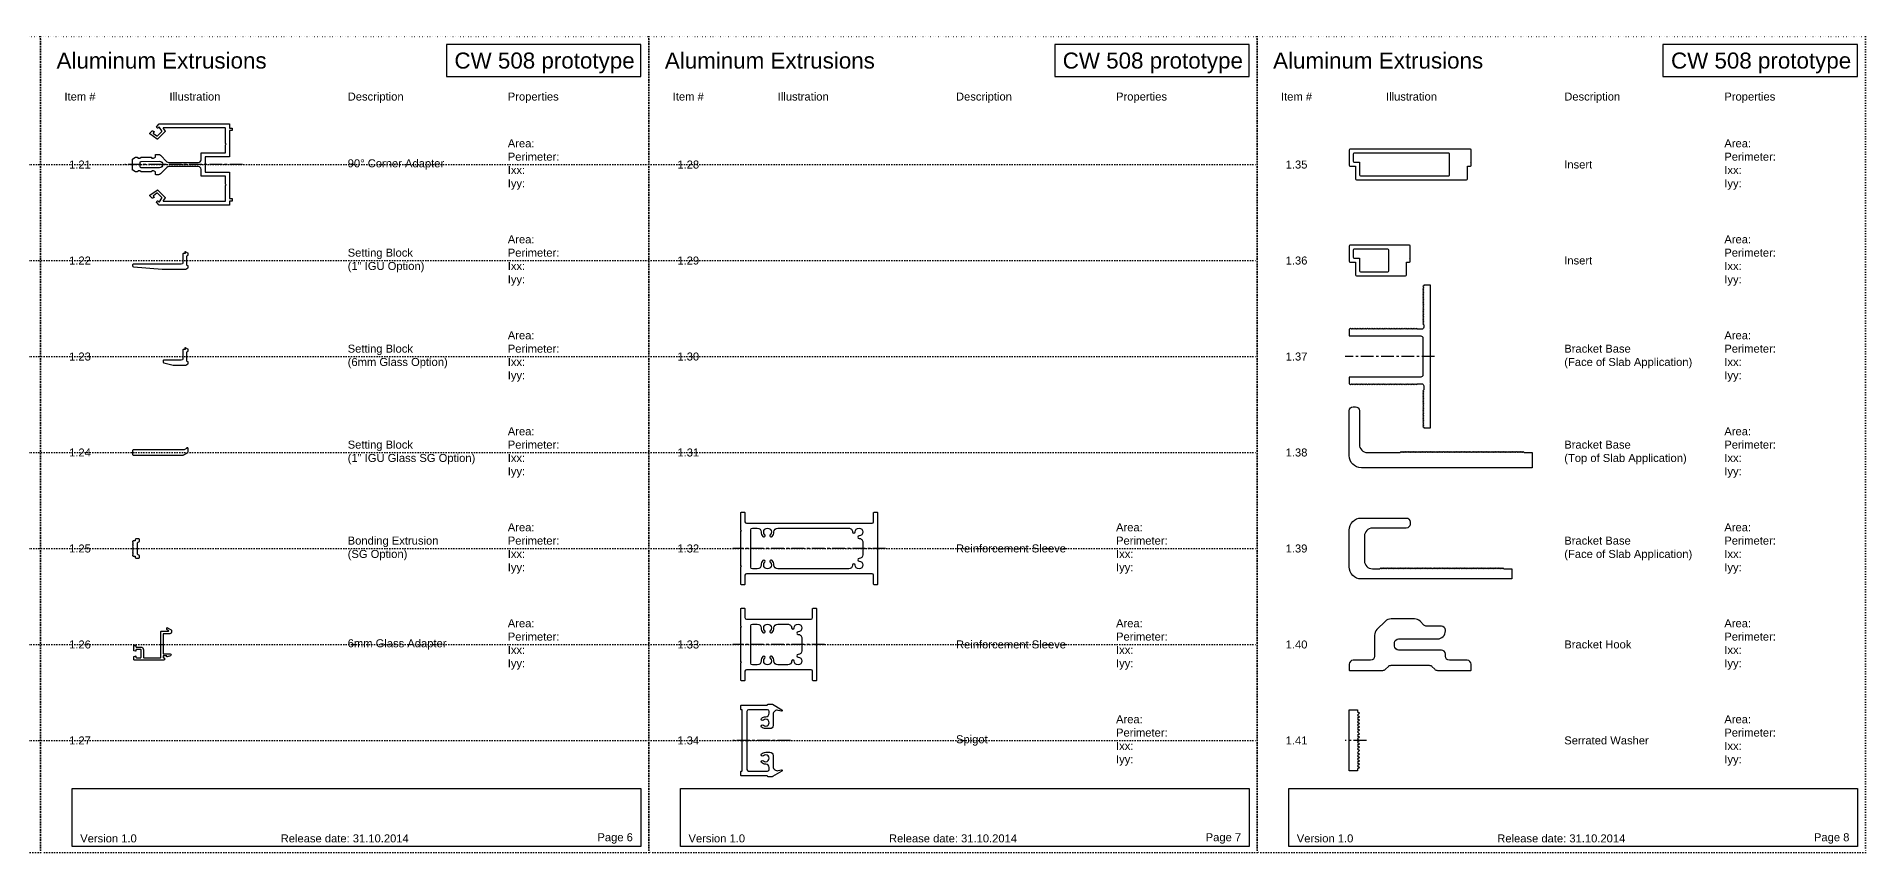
# Model space of a CAD drawing. Header units: millimetres. Extents: x -17234 to -8874, y -2869 to 1211.
# Drawn here: x -14197 to -13054, y 701 to 1211 of the extents above; entities that cross this region are included whole.
import ezdxf
from ezdxf.enums import TextEntityAlignment as Align

# ---------------------------------------------------------------- set-up
doc = ezdxf.new("R2010")
doc.units = ezdxf.units.MM
doc.linetypes.add('ACAD_ISO07W100', pattern=[3, 0, -3])
doc.linetypes.add('CENTER', pattern=[50.8, 31.75, -6.35, 6.35, -6.35])
doc.layers.get('Defpoints').update_dxf_attribs({"linetype": 'ACAD_ISO07W100', "true_color": 0x105689})
for name, color, linetype in [('Centerline', 6, 'CENTER'), ('Profile', 1, 'Continuous'), ('Text', 2, 'Continuous')]:
    doc.layers.add(name, color=color, linetype=linetype)
doc.styles.get("Standard").update_dxf_attribs({"font": 'arial.ttf'})

msp = doc.modelspace()

# ---------------------------------------------------------------- linework, layer by layer
at = {"layer": 'Centerline', "ltscale": 0.25}
for points in [[(-14068.232, 1130.761), (-14141.699, 1130.761)], [(-13323.537, 1010.761), (-13379.337, 1010.761)], [(-13666.412, 890.761), (-13761.837, 890.761)], [(-13704.512, 830.761), (-13761.837, 830.761)], [(-13725.936, 770.761), (-13761.837, 770.761)], [(-13366.117, 770.761), (-13379.337, 770.761)]]:
    msp.add_lwpolyline(points, dxfattribs=at)
at = {"layer": 'Defpoints', "color": 1, "ltscale": 0.5}
for points in [[(-14574.331, 1210.761), (-14194.331, 1210.761), (-14194.331, 700.761), (-14574.331, 700.761), (-14574.331, 1210.761)], [(-14194.331, 1210.761), (-13814.331, 1210.761), (-13814.331, 700.761), (-14194.331, 700.761), (-14194.331, 1210.761)], [(-13814.331, 1210.761), (-13434.331, 1210.761), (-13434.331, 700.761), (-13814.331, 700.761), (-13814.331, 1210.761)], [(-13434.331, 1210.761), (-13054.331, 1210.761), (-13054.331, 700.761), (-13434.331, 700.761), (-13434.331, 1210.761)], [(-14929.723, 1130.761), (-13434.331, 1130.761)], [(-14929.723, 1070.761), (-13434.331, 1070.761)], [(-14929.723, 1010.761), (-13434.331, 1010.761)], [(-14929.723, 950.761), (-13434.331, 950.761)], [(-14929.723, 890.761), (-13434.331, 890.761)], [(-14929.723, 830.761), (-13434.331, 830.761)], [(-14929.723, 770.761), (-13434.331, 770.761)]]:
    msp.add_lwpolyline(points, dxfattribs=at)
at = {"layer": 'Profile', "ltscale": 0.5}
for points in [[(-14136.483, 1130.76), (-14136.837, 1131.114), (-14136.837, 1134.093, -0.26794907), (-14136.712, 1134.309), (-14134.98, 1135.309, -0.13165256), (-14134.855, 1135.343), (-14133.925, 1135.343, -0.41421358), (-14133.675, 1135.093), (-14133.675, 1134.993, 0.41421354), (-14133.425, 1134.743), (-14132.54, 1134.743, 0.1316525), (-14132.415, 1134.776), (-14131.462, 1135.327, -0.1316525), (-14131.337, 1135.36), (-14125.214, 1135.36, -0.41421356), (-14124.964, 1135.11), (-14124.964, 1134.993, 0.41421354), (-14124.714, 1134.743), (-14123.826, 1134.743, 0.1316525), (-14123.701, 1134.776), (-14122.612, 1135.405, 0.26794919), (-14122.487, 1135.622), (-14122.487, 1136.86, -0.41421358), (-14122.237, 1137.11), (-14120.696, 1137.11, -0.19891238), (-14119.459, 1136.598), (-14115.384, 1132.523, 0.19891236), (-14114.147, 1132.011), (-14095.832, 1132.011, 0.41421356), (-14094.082, 1133.761), (-14094.082, 1137.761, -0.41421358), (-14093.832, 1138.011), (-14078.982, 1138.011, 0.41421355), (-14078.732, 1138.261), (-14078.732, 1143.107), (-14078.378, 1143.461), (-14078.732, 1143.814), (-14078.732, 1153.41, 0.41421355), (-14078.982, 1153.66), (-14117.582, 1153.66, 0.60681493), (-14117.787, 1153.266), (-14116.589, 1151.555, -0.36397026), (-14116.617, 1151.235), (-14121.119, 1146.732, -0.36397023), (-14121.439, 1146.704), (-14126.014, 1149.908, -0.46630766), (-14126.047, 1150.289), (-14124.571, 1151.766, -0.33945426), (-14124.269, 1151.806), (-14123.552, 1151.391, -0.49314543), (-14123.5, 1150.998), (-14123.889, 1150.609, 0.46630766), (-14123.855, 1150.228), (-14121.61, 1148.655, 0.36397023), (-14121.289, 1148.683), (-14118.567, 1151.405, 0.36396735), (-14118.539, 1151.725), (-14120.112, 1153.971, 0.46630763), (-14120.493, 1154.005), (-14121.025, 1153.473, -0.49314543), (-14121.418, 1153.525), (-14121.832, 1154.242, -0.33945426), (-14121.793, 1154.544), (-14120.176, 1156.161), (-14076.232, 1156.161), (-14076.232, 1153.561), (-14074.732, 1153.561), (-14074.732, 1152.061), (-14076.232, 1152.061), (-14076.232, 1135.51), (-14091.332, 1135.51, 0.41421358), (-14091.582, 1135.26), (-14091.582, 1126.261, 0.41421358), (-14091.332, 1126.011), (-14076.232, 1126.011), (-14076.232, 1109.461), (-14074.732, 1109.461), (-14074.732, 1107.961), (-14076.232, 1107.961), (-14076.232, 1105.361), (-14120.176, 1105.361), (-14121.793, 1106.977, -0.33945426), (-14121.832, 1107.279), (-14121.418, 1107.996, -0.49314543), (-14121.025, 1108.048), (-14120.493, 1107.516, 0.46630763), (-14120.112, 1107.55), (-14118.539, 1109.796, 0.36396735), (-14118.567, 1110.116), (-14121.289, 1112.838, 0.36397023), (-14121.61, 1112.866), (-14123.855, 1111.293, 0.46630766), (-14123.889, 1110.912), (-14123.5, 1110.523, -0.49314543), (-14123.552, 1110.13), (-14124.269, 1109.716, -0.33945426), (-14124.571, 1109.755), (-14126.047, 1111.232, -0.46630766), (-14126.014, 1111.613), (-14121.439, 1114.817, -0.36397023), (-14121.119, 1114.789), (-14116.617, 1110.287, -0.36397026), (-14116.589, 1109.966), (-14117.787, 1108.255, 0.60681493), (-14117.582, 1107.861), (-14078.982, 1107.861, 0.41421355), (-14078.732, 1108.111), (-14078.732, 1117.707), (-14078.378, 1118.061), (-14078.732, 1118.414), (-14078.732, 1123.26, 0.41421355), (-14078.982, 1123.51), (-14093.832, 1123.51, -0.41421358), (-14094.082, 1123.76), (-14094.082, 1127.761, 0.41421356), (-14095.832, 1129.511), (-14114.147, 1129.511, 0.19891236), (-14115.384, 1128.998), (-14119.459, 1124.923, -0.19891238), (-14120.696, 1124.411), (-14122.237, 1124.411, -0.41421358), (-14122.487, 1124.661), (-14122.487, 1125.899, 0.26794919), (-14122.612, 1126.116), (-14123.701, 1126.745, 0.1316525), (-14123.826, 1126.778), (-14124.714, 1126.778, 0.41421354), (-14124.964, 1126.528), (-14124.964, 1126.411, -0.41421356), (-14125.214, 1126.161), (-14131.337, 1126.161, -0.1316525), (-14131.462, 1126.194), (-14132.415, 1126.745, 0.1316525), (-14132.54, 1126.778), (-14133.425, 1126.778, 0.41421354), (-14133.675, 1126.528), (-14133.675, 1126.428, -0.41421358), (-14133.925, 1126.178), (-14134.855, 1126.178, -0.13165256), (-14134.98, 1126.212), (-14136.712, 1127.212, -0.26794907), (-14136.837, 1127.428), (-14136.837, 1130.407), (-14136.483, 1130.761)], [(-13300.537, 1131.57), (-13300.89, 1131.923), (-13300.537, 1132.277), (-13300.537, 1139.786, 0.41421356), (-13301.037, 1140.286), (-13376.337, 1140.286, 0.41421356), (-13376.837, 1139.786), (-13376.837, 1130.313, 0.41421356), (-13376.337, 1129.813), (-13373.337, 1129.813, -0.41421356), (-13372.837, 1129.313), (-13372.837, 1121.736, 0.41421356), (-13372.337, 1121.236), (-13303.507, 1121.236, 0.41421356), (-13303.007, 1121.736), (-13303.007, 1129.313, -0.41421356), (-13302.507, 1129.813), (-13301.037, 1129.813, 0.41421356), (-13300.537, 1130.313), (-13300.537, 1131.57)], [(-14118.337, 1065.288, 0.02182008), (-14118.315, 1065.287), (-14103.795, 1065.287, 0.1316525), (-14103.67, 1065.321), (-14102.312, 1066.105, 0.26794919), (-14102.187, 1066.321), (-14102.187, 1067.239, 0.26794919), (-14102.312, 1067.455), (-14102.812, 1067.744, -0.26794919), (-14102.937, 1067.961), (-14102.937, 1073.56, -0.26794919), (-14102.812, 1073.777), (-14102.312, 1074.066, 0.26794919), (-14102.187, 1074.282), (-14102.187, 1075.2, 0.26794919), (-14102.312, 1075.416), (-14103.763, 1076.254, 0.6068149), (-14104.137, 1076.016), (-14104.076, 1075.322, -0.44001053), (-14104.325, 1075.05), (-14105.187, 1075.05, 0.41421356), (-14105.437, 1074.8), (-14105.437, 1069.401, -0.41421356), (-14106.437, 1068.401), (-14136.587, 1068.401, 0.41421356), (-14136.837, 1068.151), (-14136.837, 1067.365, 0.38887873), (-14136.38, 1066.867), (-14118.337, 1065.288)], [(-13338.637, 1071.57), (-13338.99, 1071.923), (-13338.637, 1072.277), (-13338.637, 1079.786, 0.41421356), (-13339.137, 1080.286), (-13376.337, 1080.286, 0.41421356), (-13376.837, 1079.786), (-13376.837, 1070.313, 0.41421356), (-13376.337, 1069.813), (-13373.337, 1069.813, -0.41421356), (-13372.837, 1069.313), (-13372.837, 1061.736, 0.41421356), (-13372.337, 1061.236), (-13341.607, 1061.236, 0.41421356), (-13341.107, 1061.736), (-13341.107, 1069.313, -0.41421356), (-13340.607, 1069.813), (-13339.137, 1069.813, 0.41421356), (-13338.637, 1070.313), (-13338.637, 1071.57)], [(-14136.037, 829.946, -0.41421356), (-14135.787, 830.196), (-14134.987, 830.196, -0.41421341), (-14134.737, 829.946), (-14134.737, 829.361, 0.19891223), (-14134.664, 829.184, 0.19891237), (-14134.487, 829.111), (-14131.787, 829.111, -0.41421356), (-14130.037, 827.361), (-14130.037, 822.761, 0.41421356), (-14129.787, 822.511), (-14119.487, 822.511, 0.41421356), (-14119.237, 822.761), (-14119.237, 838.761, -0.41421356), (-14118.987, 839.011), (-14114.519, 839.011, 0.76732699), (-14114.394, 839.477), (-14115.312, 840.007, -0.26794919), (-14115.437, 840.223), (-14115.437, 841.032), (-14115.437, 841.032, -0.57735027), (-14115.062, 841.248), (-14112.787, 839.935, -0.26794919), (-14112.537, 839.502), (-14112.537, 838.511, -0.41421356), (-14113.537, 837.511), (-14117.487, 837.511, 0.41421356), (-14117.737, 837.261), (-14117.737, 825.111, 0.41421356), (-14117.487, 824.861), (-14113.375, 824.861, -0.83909963), (-14113.17, 823.697), (-14115.151, 822.976, -0.52056705), (-14115.487, 823.211), (-14115.487, 823.411, 0.41421356), (-14115.737, 823.661), (-14117.487, 823.661, 0.41421356), (-14117.737, 823.411), (-14117.737, 822.761, 0.41421356), (-14117.487, 822.511), (-14117.237, 822.511, -0.41421356), (-14116.987, 822.261), (-14116.987, 821.261, -0.41421356), (-14117.237, 821.011), (-14135.787, 821.011, -0.41421356), (-14136.037, 821.261), (-14136.037, 823.096, -0.33945426), (-14135.852, 823.338), (-14135.052, 823.552, -0.49314543), (-14134.737, 823.311), (-14134.737, 822.761, 0.41421356), (-14134.487, 822.511), (-14131.787, 822.511, 0.41421356), (-14131.537, 822.761), (-14131.537, 827.361, 0.41421356), (-14131.787, 827.611), (-14134.487, 827.611, 0.41424008), (-14134.737, 827.361), (-14134.737, 826.811, -0.49314543), (-14135.052, 826.569), (-14135.852, 826.783, -0.33945426), (-14136.037, 827.025), (-14136.037, 829.946, -0.33945993), (-14135.852, 830.188)], [(-13718.729, 834.69), (-13718.731, 826.832, -0.41371673), (-13721.117, 824.442, 0.99783373), (-13721.123, 822.855, -2.39462088), (-13723.55, 820.428, 0.99854819), (-13725.137, 820.421, -0.41410908), (-13727.526, 818.031), (-13733.773, 818.029, -0.41421356), (-13736.186, 820.442, 0.197411), (-13737.342, 823.254, 1), (-13738.471, 822.138, -2.39462088), (-13741.903, 822.138, 1), (-13743.032, 823.254, 0.19741099), (-13744.187, 820.442, -0.41421356), (-13746.6, 818.029), (-13749.637, 818.029, -0.41421356), (-13750.637, 819.029), (-13750.637, 842.492, -0.41421356), (-13749.637, 843.492), (-13746.6, 843.492, -0.41421356), (-13744.187, 841.079, 0.19741099), (-13743.032, 838.267, 1), (-13741.903, 839.383, -2.39462088), (-13738.471, 839.383, 1), (-13737.342, 838.267, 0.197411), (-13736.186, 841.079, -0.41421356), (-13733.773, 843.492), (-13727.532, 843.486, -0.41441511), (-13725.137, 841.099, 0.99783281), (-13723.55, 841.093, -2.39462088), (-13721.123, 838.666, 0.99718232), (-13721.118, 837.079, -0.41445424), (-13718.729, 834.687)]]:
    msp.add_lwpolyline(points, format="xyb", dxfattribs=at)
for points in [[(-14119.967, 1132.764, -0.989783), (-14119.972, 1128.757), (-14131.574, 1128.761, -0.41421356), (-14132.074, 1129.261), (-14132.074, 1130.761), (-14132.074, 1132.261, -0.41421356), (-14131.574, 1132.761)], [(-13314.562, 1137.786), (-13373.837, 1137.786, 0.41421356), (-13374.337, 1137.286), (-13374.337, 1132.813, 0.41421356), (-13373.837, 1132.313), (-13370.837, 1132.313, -0.41421356), (-13370.337, 1131.813), (-13370.337, 1124.236, 0.41421356), (-13369.837, 1123.736), (-13314.562, 1123.736, 0.41421356), (-13314.062, 1124.236), (-13314.062, 1137.286, 0.41421356)], [(-13352.662, 1077.786), (-13373.837, 1077.786, 0.41421356), (-13374.337, 1077.286), (-13374.337, 1072.813, 0.41421356), (-13373.837, 1072.313), (-13370.837, 1072.313, -0.41421356), (-13370.337, 1071.813), (-13370.337, 1064.236, 0.41421356), (-13369.837, 1063.736), (-13352.662, 1063.736, 0.41421356), (-13352.162, 1064.236), (-13352.162, 1077.286, 0.41421356)], [(-13364.465, 997.936), (-13376.837, 997.936), (-13376.837, 993.703), (-13376.534, 993.703), (-13376.004, 993.173), (-13375.474, 993.703), (-13374.944, 993.173), (-13374.413, 993.703), (-13373.883, 993.173), (-13373.353, 993.703), (-13372.822, 993.173), (-13372.292, 993.703), (-13371.762, 993.173), (-13371.231, 993.703), (-13370.701, 993.173), (-13370.171, 993.703), (-13369.64, 993.173), (-13369.11, 993.703), (-13368.58, 993.173), (-13368.049, 993.703), (-13367.519, 993.173), (-13366.989, 993.703), (-13366.458, 993.173), (-13365.928, 993.703), (-13365.398, 993.173), (-13364.867, 993.703), (-13364.337, 993.173), (-13363.807, 993.703), (-13363.276, 993.173), (-13362.746, 993.703), (-13362.216, 993.173), (-13361.685, 993.703), (-13361.155, 993.173), (-13360.625, 993.703), (-13360.094, 993.173), (-13359.564, 993.703), (-13359.034, 993.173), (-13358.503, 993.703), (-13357.973, 993.173), (-13357.443, 993.703), (-13356.912, 993.173), (-13356.382, 993.703), (-13355.852, 993.173), (-13355.321, 993.703), (-13354.791, 993.173), (-13354.261, 993.703), (-13353.73, 993.173), (-13353.2, 993.703), (-13352.67, 993.173), (-13352.139, 993.703), (-13351.609, 993.173), (-13351.079, 993.703), (-13350.548, 993.173), (-13350.018, 993.703), (-13349.488, 993.173), (-13348.957, 993.703), (-13348.427, 993.173), (-13347.897, 993.703), (-13347.366, 993.173), (-13346.836, 993.703), (-13346.306, 993.173), (-13345.775, 993.703), (-13345.245, 993.173), (-13344.715, 993.703), (-13344.184, 993.173), (-13343.654, 993.703), (-13343.124, 993.173), (-13342.593, 993.703), (-13342.063, 993.173), (-13341.533, 993.703), (-13341.002, 993.173), (-13340.472, 993.703), (-13339.942, 993.173), (-13339.411, 993.703), (-13338.881, 993.173), (-13338.351, 993.703), (-13337.82, 993.173), (-13337.29, 993.703), (-13336.76, 993.173), (-13336.229, 993.703), (-13335.699, 993.173), (-13335.169, 993.703), (-13334.638, 993.173), (-13334.108, 993.703), (-13331.519, 993.703, -0.41421356), (-13330.269, 992.453), (-13330.269, 989.897), (-13330.799, 989.367), (-13330.269, 988.837), (-13330.799, 988.306), (-13330.269, 987.776), (-13330.799, 987.246), (-13330.269, 986.716), (-13330.799, 986.185), (-13330.269, 985.655), (-13330.799, 985.125), (-13330.269, 984.594), (-13330.799, 984.064), (-13330.269, 983.534), (-13330.799, 983.003), (-13330.269, 982.473), (-13330.799, 981.943), (-13330.269, 981.412), (-13330.799, 980.882), (-13330.269, 980.352), (-13330.799, 979.821), (-13330.269, 979.291), (-13330.799, 978.761), (-13330.269, 978.23), (-13330.799, 977.7), (-13330.269, 977.17), (-13330.799, 976.639), (-13330.269, 976.109), (-13330.799, 975.579), (-13330.269, 975.048), (-13330.799, 974.518), (-13330.269, 973.988), (-13330.799, 973.457), (-13330.269, 972.927), (-13330.799, 972.397), (-13330.269, 971.866), (-13330.799, 971.336), (-13330.269, 970.806), (-13330.799, 970.275), (-13330.269, 969.745), (-13330.799, 969.215), (-13330.269, 968.684), (-13330.799, 968.154), (-13330.269, 967.624), (-13330.799, 967.093), (-13330.269, 966.563), (-13330.269, 966.261), (-13326.037, 966.261), (-13326.037, 993.527), (-13326.214, 993.703), (-13326.037, 993.88), (-13326.037, 1027.641), (-13326.214, 1027.818), (-13326.037, 1027.995), (-13326.037, 1055.261), (-13330.269, 1055.261), (-13330.269, 1054.958), (-13330.799, 1054.428), (-13330.269, 1053.897), (-13330.799, 1053.367), (-13330.269, 1052.837), (-13330.799, 1052.306), (-13330.269, 1051.776), (-13330.799, 1051.246), (-13330.269, 1050.716), (-13330.799, 1050.185), (-13330.269, 1049.655), (-13330.799, 1049.125), (-13330.269, 1048.594), (-13330.799, 1048.064), (-13330.269, 1047.534), (-13330.799, 1047.003), (-13330.269, 1046.473), (-13330.799, 1045.943), (-13330.269, 1045.412), (-13330.799, 1044.882), (-13330.269, 1044.352), (-13330.799, 1043.821), (-13330.269, 1043.291), (-13330.799, 1042.761), (-13330.269, 1042.23), (-13330.799, 1041.7), (-13330.269, 1041.17), (-13330.799, 1040.639), (-13330.269, 1040.109), (-13330.799, 1039.579), (-13330.269, 1039.048), (-13330.799, 1038.518), (-13330.269, 1037.988), (-13330.799, 1037.457), (-13330.269, 1036.927), (-13330.799, 1036.397), (-13330.269, 1035.866), (-13330.799, 1035.336), (-13330.269, 1034.806), (-13330.799, 1034.275), (-13330.269, 1033.745), (-13330.799, 1033.215), (-13330.269, 1032.684), (-13330.799, 1032.154), (-13330.269, 1031.624), (-13330.799, 1031.093), (-13330.269, 1030.563), (-13330.269, 1029.068, -0.41421356), (-13331.519, 1027.818), (-13334.108, 1027.818), (-13334.638, 1028.348), (-13335.169, 1027.818), (-13335.699, 1028.348), (-13336.229, 1027.818), (-13336.76, 1028.348), (-13337.29, 1027.818), (-13337.82, 1028.348), (-13338.351, 1027.818), (-13338.881, 1028.348), (-13339.411, 1027.818), (-13339.942, 1028.348), (-13340.472, 1027.818), (-13341.002, 1028.348), (-13341.533, 1027.818), (-13342.063, 1028.348), (-13342.593, 1027.818), (-13343.124, 1028.348), (-13343.654, 1027.818), (-13344.184, 1028.348), (-13344.715, 1027.818), (-13345.245, 1028.348), (-13345.775, 1027.818), (-13346.306, 1028.348), (-13346.836, 1027.818), (-13347.366, 1028.348), (-13347.897, 1027.818), (-13348.427, 1028.348), (-13348.957, 1027.818), (-13349.488, 1028.348), (-13350.018, 1027.818), (-13350.548, 1028.348), (-13351.079, 1027.818), (-13351.609, 1028.348), (-13352.139, 1027.818), (-13352.67, 1028.348), (-13353.2, 1027.818), (-13353.73, 1028.348), (-13354.261, 1027.818), (-13354.791, 1028.348), (-13355.321, 1027.818), (-13355.852, 1028.348), (-13356.382, 1027.818), (-13356.912, 1028.348), (-13357.443, 1027.818), (-13357.973, 1028.348), (-13358.503, 1027.818), (-13359.034, 1028.348), (-13359.564, 1027.818), (-13360.094, 1028.348), (-13360.625, 1027.818), (-13361.155, 1028.348), (-13361.685, 1027.818), (-13362.216, 1028.348), (-13362.746, 1027.818), (-13363.276, 1028.348), (-13363.807, 1027.818), (-13364.337, 1028.348), (-13364.867, 1027.818), (-13365.398, 1028.348), (-13365.928, 1027.818), (-13366.458, 1028.348), (-13366.989, 1027.818), (-13367.519, 1028.348), (-13368.049, 1027.818), (-13368.58, 1028.348), (-13369.11, 1027.818), (-13369.64, 1028.348), (-13370.171, 1027.818), (-13370.701, 1028.348), (-13371.231, 1027.818), (-13371.762, 1028.348), (-13372.292, 1027.818), (-13372.822, 1028.348), (-13373.353, 1027.818), (-13373.883, 1028.348), (-13374.413, 1027.818), (-13374.944, 1028.348), (-13375.474, 1027.818), (-13376.004, 1028.348), (-13376.534, 1027.818), (-13376.837, 1027.818), (-13376.837, 1023.586), (-13364.465, 1023.586), (-13364.288, 1023.762), (-13364.111, 1023.586), (-13332.049, 1023.586, -0.41421356), (-13330.799, 1022.336), (-13330.799, 999.186, -0.41421356), (-13332.049, 997.936), (-13364.111, 997.936), (-13364.288, 997.759)], [(-14111.432, 1005.287), (-14103.795, 1005.287, 0.1316525), (-14103.67, 1005.321), (-14102.312, 1006.105, 0.26794919), (-14102.187, 1006.321), (-14102.187, 1007.239, 0.26794919), (-14102.312, 1007.455), (-14102.812, 1007.744, -0.26794919), (-14102.937, 1007.961), (-14102.937, 1013.56, -0.26794919), (-14102.812, 1013.777), (-14102.312, 1014.066, 0.26794919), (-14102.187, 1014.282), (-14102.187, 1015.2, 0.26794919), (-14102.312, 1015.416), (-14103.763, 1016.254, 0.6068149), (-14104.137, 1016.016), (-14104.076, 1015.322, -0.44001053), (-14104.325, 1015.05), (-14105.187, 1015.05, 0.41421356), (-14105.437, 1014.8), (-14105.437, 1009.401, -0.41421356), (-14106.437, 1008.401), (-14117.537, 1008.401, 0.41421356), (-14117.787, 1008.151), (-14117.787, 1007.365, 0.38887873), (-14117.33, 1006.867), (-14111.497, 1005.296, 0.06585742)], [(-13262.537, 941.236), (-13369.237, 941.236, -0.41421356), (-13376.837, 948.836), (-13376.837, 976.836, -0.41421356), (-13374.337, 979.336), (-13372.987, 979.336, -0.41421356), (-13370.487, 976.836), (-13370.487, 955.761, 0.41421356), (-13365.487, 950.761), (-13344.965, 950.761), (-13344.435, 951.291), (-13343.904, 950.761), (-13343.374, 951.291), (-13342.844, 950.761), (-13342.313, 951.291), (-13341.783, 950.761), (-13341.253, 951.291), (-13340.722, 950.761), (-13340.192, 951.291), (-13339.662, 950.761), (-13339.131, 951.291), (-13338.601, 950.761), (-13338.071, 951.291), (-13337.54, 950.761), (-13337.01, 951.291), (-13336.48, 950.761), (-13335.949, 951.291), (-13335.419, 950.761), (-13334.889, 951.291), (-13334.358, 950.761), (-13333.828, 951.291), (-13333.298, 950.761), (-13332.767, 951.291), (-13332.237, 950.761), (-13331.707, 951.291), (-13331.177, 950.761), (-13330.646, 951.291), (-13330.116, 950.761), (-13329.586, 951.291), (-13329.055, 950.761), (-13328.525, 951.291), (-13327.995, 950.761), (-13327.464, 951.291), (-13326.934, 950.761), (-13326.404, 951.291), (-13325.873, 950.761), (-13325.343, 951.291), (-13324.813, 950.761), (-13324.282, 951.291), (-13323.752, 950.761), (-13323.222, 951.291), (-13322.691, 950.761), (-13322.161, 951.291), (-13321.631, 950.761), (-13321.1, 951.291), (-13320.57, 950.761), (-13320.04, 951.291), (-13319.509, 950.761), (-13318.979, 951.291), (-13318.449, 950.761), (-13317.918, 951.291), (-13317.388, 950.761), (-13316.858, 951.291), (-13316.327, 950.761), (-13315.797, 951.291), (-13315.267, 950.761), (-13314.736, 951.291), (-13314.206, 950.761), (-13313.676, 951.291), (-13313.145, 950.761), (-13312.615, 951.291), (-13312.085, 950.761), (-13311.554, 951.291), (-13311.024, 950.761), (-13310.494, 951.291), (-13309.963, 950.761), (-13309.433, 951.291), (-13308.903, 950.761), (-13308.372, 951.291), (-13307.842, 950.761), (-13307.312, 951.291), (-13306.781, 950.761), (-13306.251, 951.291), (-13305.721, 950.761), (-13305.19, 951.291), (-13304.66, 950.761), (-13304.13, 951.291), (-13303.599, 950.761), (-13303.069, 951.291), (-13302.539, 950.761), (-13302.008, 951.291), (-13301.478, 950.761), (-13300.948, 951.291), (-13300.417, 950.761), (-13299.887, 951.291), (-13299.357, 950.761), (-13298.826, 951.291), (-13298.296, 950.761), (-13297.766, 951.291), (-13297.235, 950.761), (-13296.705, 951.291), (-13296.175, 950.761), (-13295.644, 951.291), (-13295.114, 950.761), (-13294.584, 951.291), (-13294.053, 950.761), (-13293.523, 951.291), (-13292.993, 950.761), (-13292.462, 951.291), (-13291.932, 950.761), (-13291.402, 951.291), (-13290.871, 950.761), (-13290.341, 951.291), (-13289.811, 950.761), (-13289.28, 951.291), (-13288.75, 950.761), (-13288.22, 951.291), (-13287.689, 950.761), (-13287.159, 951.291), (-13286.629, 950.761), (-13286.098, 951.291), (-13285.568, 950.761), (-13285.038, 951.291), (-13284.507, 950.761), (-13283.977, 951.291), (-13283.447, 950.761), (-13282.916, 951.291), (-13282.386, 950.761), (-13281.856, 951.291), (-13281.325, 950.761), (-13280.795, 951.291), (-13280.265, 950.761), (-13279.734, 951.291), (-13279.204, 950.761), (-13278.674, 951.291), (-13278.144, 950.761), (-13277.613, 951.291), (-13277.083, 950.761), (-13276.553, 951.291), (-13276.022, 950.761), (-13275.492, 951.291), (-13274.962, 950.761), (-13274.431, 951.291), (-13273.901, 950.761), (-13273.371, 951.291), (-13272.84, 950.761), (-13272.31, 951.291), (-13271.78, 950.761), (-13271.249, 951.291), (-13270.719, 950.761), (-13270.189, 951.291), (-13269.658, 950.761), (-13269.128, 951.291), (-13268.598, 950.761), (-13268.067, 951.291), (-13267.537, 950.761), (-13262.537, 950.761)], [(-14104.776, 952.348), (-14136.587, 952.348, 0.41421356), (-14136.837, 952.098), (-14136.837, 949.423, 0.41421356), (-14136.587, 949.173), (-14105.297, 949.173, 0.1316525), (-14104.797, 949.307), (-14102.629, 950.559, 0.26794919), (-14102.129, 951.425), (-14102.129, 953.261, 0.41421356), (-14102.629, 953.761), (-14102.879, 953.761, 0.41421356), (-14103.129, 953.511), (-14103.129, 953.405, -0.26794919), (-14103.254, 953.188), (-14104.651, 952.382, -0.1316525)], [(-13756.837, 879.294), (-13756.483, 879.648), (-13756.837, 880.002), (-13756.837, 901.52), (-13756.483, 901.873), (-13756.837, 902.227), (-13756.837, 913.161), (-13756.837, 913.161, -0.41421356), (-13756.587, 913.411), (-13754.587, 913.411, -0.41421356), (-13754.337, 913.161), (-13754.337, 907.523, 0.41421356), (-13753.337, 906.523), (-13674.912, 906.523, 0.41421356), (-13673.912, 907.523), (-13673.912, 913.161, -0.41421356), (-13673.662, 913.411), (-13671.662, 913.411, -0.41421356), (-13671.412, 913.161), (-13671.412, 868.361, -0.41421356), (-13671.662, 868.111), (-13673.662, 868.111, -0.41421356), (-13673.912, 868.361), (-13673.912, 873.998, 0.41421356), (-13674.912, 874.998), (-13753.337, 874.998, 0.41421356), (-13754.337, 873.998), (-13754.337, 868.361, -0.41421356), (-13754.587, 868.111), (-13756.587, 868.111, -0.41421356), (-13756.837, 868.361), (-13756.837, 868.361)], [(-13746.6, 903.494, -0.41421356), (-13744.187, 901.081, 0.19741099), (-13743.032, 898.269, 1), (-13741.903, 899.385, -2.39462088), (-13738.471, 899.385, 1), (-13737.342, 898.269, 0.197411), (-13736.186, 901.081, -0.41421356), (-13733.773, 903.494), (-13689.432, 903.487, -0.41441511), (-13687.037, 901.101, 0.99783281), (-13685.45, 901.095, -2.39462088), (-13683.023, 898.668, 0.99718232), (-13683.018, 897.081, -0.41445424), (-13680.629, 894.688), (-13680.629, 894.688), (-13680.631, 886.833, -0.41371673), (-13683.017, 884.444, 0.99783373), (-13683.023, 882.856, -2.39462088), (-13685.45, 880.43, 0.99854819), (-13687.037, 880.423, -0.41410908), (-13689.426, 878.033), (-13733.773, 878.03, -0.41421356), (-13736.186, 880.443, 0.197411), (-13737.342, 883.256, 1), (-13738.471, 882.14, -2.39462088), (-13741.903, 882.14, 1), (-13743.032, 883.256, 0.19741099), (-13744.187, 880.443, -0.41421356), (-13746.6, 878.03), (-13749.637, 878.03, -0.41421356), (-13750.637, 879.03), (-13750.637, 902.494, -0.41421356), (-13749.637, 903.494)], [(-13357.135, 878.591), (-13356.604, 878.061), (-13356.074, 878.591), (-13355.544, 878.061), (-13355.013, 878.591), (-13354.483, 878.061), (-13353.953, 878.591), (-13353.422, 878.061), (-13352.892, 878.591), (-13352.362, 878.061), (-13351.831, 878.591), (-13351.301, 878.061), (-13350.771, 878.591), (-13350.24, 878.061), (-13349.71, 878.591), (-13349.18, 878.061), (-13348.649, 878.591), (-13348.119, 878.061), (-13347.589, 878.591), (-13347.058, 878.061), (-13346.528, 878.591), (-13345.998, 878.061), (-13345.467, 878.591), (-13344.937, 878.061), (-13344.407, 878.591), (-13343.877, 878.061), (-13343.346, 878.591), (-13342.816, 878.061), (-13342.286, 878.591), (-13341.755, 878.061), (-13341.225, 878.591), (-13340.695, 878.061), (-13340.164, 878.591), (-13339.634, 878.061), (-13339.104, 878.591), (-13338.573, 878.061), (-13338.043, 878.591), (-13337.513, 878.061), (-13336.982, 878.591), (-13336.452, 878.061), (-13335.922, 878.591), (-13335.391, 878.061), (-13334.861, 878.591), (-13334.331, 878.061), (-13333.8, 878.591), (-13333.27, 878.061), (-13332.74, 878.591), (-13332.209, 878.061), (-13331.679, 878.591), (-13331.149, 878.061), (-13330.618, 878.591), (-13330.088, 878.061), (-13329.558, 878.591), (-13329.027, 878.061), (-13328.497, 878.591), (-13327.967, 878.061), (-13327.436, 878.591), (-13326.906, 878.061), (-13326.376, 878.591), (-13325.845, 878.061), (-13325.315, 878.591), (-13324.785, 878.061), (-13324.254, 878.591), (-13323.724, 878.061), (-13323.194, 878.591), (-13322.663, 878.061), (-13322.133, 878.591), (-13321.603, 878.061), (-13321.072, 878.591), (-13320.542, 878.061), (-13320.012, 878.591), (-13319.481, 878.061), (-13318.951, 878.591), (-13318.421, 878.061), (-13317.89, 878.591), (-13317.36, 878.061), (-13316.83, 878.591), (-13316.299, 878.061), (-13315.769, 878.591), (-13315.239, 878.061), (-13314.708, 878.591), (-13314.178, 878.061), (-13313.648, 878.591), (-13313.117, 878.061), (-13312.587, 878.591), (-13312.057, 878.061), (-13311.526, 878.591), (-13310.996, 878.061), (-13310.466, 878.591), (-13309.935, 878.061), (-13309.405, 878.591), (-13308.875, 878.061), (-13308.344, 878.591), (-13307.814, 878.061), (-13307.284, 878.591), (-13306.753, 878.061), (-13306.223, 878.591), (-13305.693, 878.061), (-13305.162, 878.591), (-13304.632, 878.061), (-13304.102, 878.591), (-13303.571, 878.061), (-13303.041, 878.591), (-13302.511, 878.061), (-13301.98, 878.591), (-13301.45, 878.061), (-13300.92, 878.591), (-13300.389, 878.061), (-13299.859, 878.591), (-13299.329, 878.061), (-13298.798, 878.591), (-13298.268, 878.061), (-13297.738, 878.591), (-13297.207, 878.061), (-13296.677, 878.591), (-13296.147, 878.061), (-13295.616, 878.591), (-13295.086, 878.061), (-13294.556, 878.591), (-13294.025, 878.061), (-13293.495, 878.591), (-13292.965, 878.061), (-13292.434, 878.591), (-13291.904, 878.061), (-13291.374, 878.591), (-13290.844, 878.061), (-13290.313, 878.591), (-13289.783, 878.061), (-13289.253, 878.591), (-13288.722, 878.061), (-13288.192, 878.591), (-13287.662, 878.061), (-13287.131, 878.591), (-13286.601, 878.061), (-13286.071, 878.591), (-13285.54, 878.061), (-13285.01, 878.591), (-13284.48, 878.061), (-13283.949, 878.591), (-13283.419, 878.061), (-13282.889, 878.591), (-13282.358, 878.061), (-13281.828, 878.591), (-13281.298, 878.061), (-13280.767, 878.591), (-13280.237, 878.061), (-13275.237, 878.061), (-13275.237, 871.711), (-13369.237, 871.711, -0.41421356), (-13376.837, 879.311), (-13376.837, 902.211, -0.41421356), (-13369.237, 909.811), (-13341.237, 909.811, -0.41421356), (-13338.737, 907.311), (-13338.737, 905.961, -0.41421356), (-13341.237, 903.461), (-13362.312, 903.461, 0.41421356), (-13367.312, 898.461), (-13367.312, 883.061, 0.41421356), (-13362.312, 878.061), (-13357.665, 878.061)], [(-14136.483, 888.286), (-14136.837, 887.932), (-14136.483, 887.579), (-14136.837, 887.225), (-14136.483, 886.871), (-14136.837, 886.518), (-14136.837, 886.3, 0.41421356), (-14136.587, 886.05), (-14135.487, 886.05, -0.41421356), (-14135.237, 885.8), (-14135.237, 885.2, 0.41421356), (-14134.737, 884.7), (-14132.937, 884.7, 0.41421356), (-14132.437, 885.2), (-14132.437, 886.106, 0.26794919), (-14132.562, 886.322), (-14133.337, 886.77, -0.26794919), (-14133.837, 887.636), (-14133.837, 893.885, -0.26794919), (-14133.337, 894.751), (-14132.562, 895.199, 0.26794919), (-14132.437, 895.415), (-14132.437, 896.271, 0.41421356), (-14132.937, 896.771), (-14134.737, 896.771, 0.41421356), (-14135.237, 896.271), (-14135.237, 895.721, -0.41421356), (-14135.487, 895.471), (-14136.587, 895.471, 0.41421356), (-14136.837, 895.221), (-14136.837, 895.003), (-14136.483, 894.65), (-14136.837, 894.296), (-14136.483, 893.943), (-14136.837, 893.589), (-14136.483, 893.235), (-14136.837, 892.882), (-14136.483, 892.528), (-14136.837, 892.175), (-14136.483, 891.821), (-14136.837, 891.468), (-14136.483, 891.114), (-14136.837, 890.761), (-14136.483, 890.407), (-14136.837, 890.053), (-14136.483, 889.7), (-14136.837, 889.346), (-14136.483, 888.993), (-14136.837, 888.639)], [(-13756.837, 819.294), (-13756.483, 819.648), (-13756.837, 820.002), (-13756.837, 841.52), (-13756.483, 841.873), (-13756.837, 842.227), (-13756.837, 853.161), (-13756.837, 853.161, -0.41421356), (-13756.587, 853.411), (-13754.587, 853.411, -0.41421356), (-13754.337, 853.161), (-13754.337, 847.523, 0.41421356), (-13753.337, 846.523), (-13713.012, 846.523, 0.41421356), (-13712.012, 847.523), (-13712.012, 853.161, -0.41421356), (-13711.762, 853.411), (-13709.762, 853.411, -0.41421356), (-13709.512, 853.161), (-13709.512, 808.361, -0.41421356), (-13709.762, 808.111), (-13711.762, 808.111, -0.41421356), (-13712.012, 808.361), (-13712.012, 813.998, 0.41421356), (-13713.012, 814.998), (-13753.337, 814.998, 0.41421356), (-13754.337, 813.998), (-13754.337, 808.361, -0.41421356), (-13754.587, 808.111), (-13756.587, 808.111, -0.41421356), (-13756.837, 808.361), (-13756.837, 808.361)], [(-13326.872, 817.736, -0.19891237), (-13325.105, 817.003), (-13323.394, 815.293, 0.19891237), (-13321.626, 814.561), (-13300.762, 814.561, 0.41421356), (-13300.637, 814.686), (-13300.637, 818.411, 0.41421356), (-13303.137, 820.911), (-13314.212, 820.911, -0.41421356), (-13316.712, 823.411), (-13316.712, 824.761, 0.41421356), (-13319.212, 827.261), (-13345.962, 827.261, -0.41421356), (-13348.462, 829.761), (-13348.462, 831.761, -0.41421356), (-13345.962, 834.261), (-13321.712, 834.261, 0.41421356), (-13316.712, 839.261), (-13316.712, 839.698, 0.41421356), (-13319.212, 842.198), (-13328.376, 842.198, -0.19891237), (-13330.144, 842.93), (-13332.51, 845.296, 0.19891237), (-13336.045, 846.761), (-13350.703, 846.761, 0.19891237), (-13354.239, 845.296), (-13359.497, 840.037, 0.19891237), (-13360.962, 836.502), (-13360.962, 823.411, -0.41421356), (-13363.462, 820.911), (-13374.337, 820.911, 0.41421356), (-13376.837, 818.411), (-13376.837, 814.686, 0.41421356), (-13376.712, 814.561), (-13355.847, 814.561, 0.19891237), (-13354.08, 815.293), (-13352.369, 817.003, -0.19891237), (-13350.601, 817.736)], [(-13740.423, 748.611), (-13756.587, 748.611, -0.41421356), (-13756.837, 748.861), (-13756.837, 751.361, -0.41421356), (-13756.587, 751.611), (-13756.287, 751.611, 0.41421356), (-13756.037, 751.861), (-13756.037, 789.66, 0.41421356), (-13756.287, 789.91), (-13756.587, 789.91, -0.41421356), (-13756.837, 790.16), (-13756.837, 792.661, -0.41421356), (-13756.587, 792.911), (-13740.423, 792.911, 0.41421356), (-13740.173, 793.161), (-13740.173, 793.161, -0.41421356), (-13739.923, 793.411), (-13737.307, 793.411), (-13737.307, 793.411, -0.1316525), (-13737.057, 793.344), (-13731.186, 789.954, -0.87697646), (-13731.565, 789.038), (-13733.54, 789.567, 0.49314543), (-13736.687, 787.152), (-13736.687, 780.136, -0.41421356), (-13738.687, 778.136), (-13741.337, 778.136, -0.19147182), (-13743.903, 779.156, -1), (-13742.813, 780.31, 2.31959227), (-13742.813, 783.436, -1), (-13743.903, 784.591, -0.19144932), (-13741.337, 785.611, 0.41418223), (-13739.187, 787.761), (-13739.187, 788.91, 0.41421356), (-13740.187, 789.91), (-13752.036, 789.91, 0.41421356), (-13753.036, 788.91), (-13753.036, 771.011), (-13753.286, 770.761), (-13753.036, 770.511), (-13753.036, 752.611, 0.41421356), (-13752.036, 751.611), (-13740.187, 751.611, 0.41421356), (-13739.187, 752.611), (-13739.187, 753.761, 0.41418223), (-13741.337, 755.91, -0.19144932), (-13743.903, 756.931, -1), (-13742.813, 758.085, 2.31959227), (-13742.813, 761.211, -1), (-13743.903, 762.365, -0.19147182), (-13741.337, 763.385), (-13738.687, 763.385, -0.41421356), (-13736.687, 761.385), (-13736.687, 754.369, 0.49314543), (-13733.54, 751.954), (-13731.565, 752.483, -0.87697646), (-13731.186, 751.567), (-13737.057, 748.178, -0.1316525), (-13737.307, 748.111), (-13737.307, 748.111), (-13739.923, 748.111, -0.41421356), (-13740.173, 748.361), (-13740.173, 748.361, 0.41421356)]]:
    msp.add_lwpolyline(points, format="xyb", close=True, dxfattribs=at)
msp.add_lwpolyline([(-13371.548, 788.792), (-13370.487, 787.731), (-13371.548, 786.67), (-13370.487, 785.61), (-13371.548, 784.549), (-13370.487, 783.488), (-13371.548, 782.428), (-13370.487, 781.367), (-13371.548, 780.306), (-13370.487, 779.246), (-13371.548, 778.185), (-13370.487, 777.125), (-13371.548, 776.064), (-13370.487, 775.003), (-13371.548, 773.943), (-13370.487, 772.882), (-13371.548, 771.821), (-13370.487, 770.761), (-13371.548, 769.7), (-13370.487, 768.639), (-13371.548, 767.579), (-13370.487, 766.518), (-13371.548, 765.457), (-13370.487, 764.397), (-13371.548, 763.336), (-13370.487, 762.275), (-13371.548, 761.215), (-13370.487, 760.154), (-13371.548, 759.093), (-13370.487, 758.033), (-13371.548, 756.972), (-13370.487, 755.911), (-13371.548, 754.851), (-13370.487, 753.79), (-13371.548, 752.729), (-13371.548, 751.711), (-13376.837, 751.711), (-13376.837, 789.811), (-13371.548, 789.811)], close=True, dxfattribs=at)
at = {"layer": 'Text', "ltscale": 0.5}
for points in [[(-13940.804, 1185.761), (-13819.331, 1185.761), (-13819.331, 1205.761), (-13940.804, 1205.761)], [(-13560.804, 1185.761), (-13439.331, 1185.761), (-13439.331, 1205.761), (-13560.804, 1205.761)], [(-13180.804, 1185.761), (-13059.331, 1185.761), (-13059.331, 1205.761), (-13180.804, 1205.761)], [(-13819.331, 704.511), (-14174.578, 704.511), (-14174.578, 740.792), (-13819.331, 740.792)], [(-13439.331, 704.511), (-13794.578, 704.511), (-13794.578, 740.792), (-13439.331, 740.792)], [(-13059.331, 704.511), (-13414.578, 704.511), (-13414.578, 740.792), (-13059.331, 740.792)]]:
    msp.add_lwpolyline(points, close=True, dxfattribs=at)

# ---------------------------------------------------------------- texts
at = {"layer": 'Text', "color": 1, "ltscale": 0.5}
for p in [(-13819.331, 1200.761), (-13439.331, 1200.761), (-13059.331, 1200.761)]:
    msp.add_text('CW 508 prototype ', height=10, dxfattribs=at).set_placement(p, align=Align.TOP_RIGHT)
for s, p in [('Item #', (-14169.723, 1173.261)), ('Item #', (-13789.723, 1173.261)), ('Item #', (-13409.723, 1173.261)), ('1.21', (-14169.723, 1130.761)), ('1.28', (-13789.723, 1130.761)), ('1.35', (-13409.723, 1130.761)), ('1.22', (-14169.723, 1070.761)), ('1.29', (-13789.723, 1070.761)), ('1.36', (-13409.723, 1070.761)), ('1.23', (-14169.723, 1010.761)), ('1.30', (-13789.723, 1010.761)), ('1.37', (-13409.723, 1010.761)), ('1.24', (-14169.723, 950.761)), ('1.31', (-13789.723, 950.761)), ('1.38', (-13409.723, 950.761)), ('1.25', (-14169.723, 890.761)), ('1.32', (-13789.723, 890.761)), ('1.39', (-13409.723, 890.761)), ('1.26', (-14169.723, 830.761)), ('1.33', (-13789.723, 830.761)), ('1.40', (-13409.723, 830.761)), ('1.27', (-14169.723, 770.761)), ('1.34', (-13789.723, 770.761)), ('1.41', (-13409.723, 770.761))]:
    msp.add_text(s, height=5, dxfattribs=at).set_placement(p, align=Align.MIDDLE_CENTER)
for s, p in [('Illustration', (-14113.82, 1175.761)), ('Description', (-14002.465, 1175.761)), ('Properties', (-13902.465, 1175.761)), ('Illustration', (-13733.82, 1175.761)), ('Description', (-13622.465, 1175.761)), ('Properties', (-13522.465, 1175.761)), ('Illustration', (-13353.82, 1175.761)), ('Description', (-13242.465, 1175.761)), ('Properties', (-13142.465, 1175.761))]:
    msp.add_text(s, height=5, dxfattribs=at).set_placement(p, align=Align.TOP_LEFT)
for s, width, insert, char_height, attachment_point in [('Aluminum Extrusions', 130.76849, (-14184.331, 1200.761), 10, 1), ('Aluminum Extrusions', 130.76849, (-13804.331, 1200.761), 10, 1), ('Aluminum Extrusions', 130.76849, (-13424.331, 1200.761), 10, 1), ('\\A1;Area:\\PPerimeter:\\PIxx:\\PIyy:', 85.09851, (-13902.465, 1130.761), 5, 4), ('\\A1;Area:\\PPerimeter:\\PIxx:\\PIyy:', 85.09851, (-13142.465, 1130.761), 5, 4), ('\\A1;Area:\\PPerimeter:\\PIxx:\\PIyy:', 85.09851, (-13142.465, 1130.761), 5, 4), ('\\A1;90%%D Corner Adapter', 101.9152, (-14002.465, 1130.761), 5, 4), ('\\A1;Insert', 101.9152, (-13242.465, 1130.761), 5, 4), ('\\A1;Area:\\PPerimeter:\\PIxx:\\PIyy:', 85.09851, (-13902.465, 1070.761), 5, 4), ('\\A1;Area:\\PPerimeter:\\PIxx:\\PIyy:', 85.09851, (-13142.465, 1070.761), 5, 4), ('\\A1;Area:\\PPerimeter:\\PIxx:\\PIyy:', 85.09851, (-13142.465, 1070.761), 5, 4), ('\\A1;Setting Block\\P(1" IGU Option)', 101.9152, (-14002.465, 1070.761), 5, 4), ('\\A1;Insert', 101.9152, (-13242.465, 1070.761), 5, 4), ('\\A1;Setting Block\\P(6mm Glass Option)', 101.9152, (-14002.465, 1010.761), 5, 4), ('\\A1;Area:\\PPerimeter:\\PIxx:\\PIyy:', 85.09851, (-13902.465, 1010.761), 5, 4), ('\\A1;Bracket Base\\P(Face of Slab Application)', 101.9152, (-13242.465, 1010.761), 5, 4), ('\\A1;Area:\\PPerimeter:\\PIxx:\\PIyy:', 85.09851, (-13142.465, 1010.761), 5, 4), ('\\A1;Area:\\PPerimeter:\\PIxx:\\PIyy:', 85.09851, (-13142.465, 1010.761), 5, 4), ('\\A1;Area:\\PPerimeter:\\PIxx:\\PIyy:', 85.09851, (-13902.465, 950.761), 5, 4), ('\\A1;Area:\\PPerimeter:\\PIxx:\\PIyy:', 85.09851, (-13142.465, 950.761), 5, 4), ('\\A1;Area:\\PPerimeter:\\PIxx:\\PIyy:', 85.09851, (-13142.465, 950.761), 5, 4), ('\\A1;Setting Block\\P(1" IGU Glass SG Option)', 101.9152, (-14002.465, 950.761), 5, 4), ('\\A1;Bracket Base\\P(Top of Slab Application)', 101.9152, (-13242.465, 950.761), 5, 4), ('\\A1;Area:\\PPerimeter:\\PIxx:\\PIyy:', 85.09851, (-13902.465, 890.761), 5, 4), ('\\A1;Area:\\PPerimeter:\\PIxx:\\PIyy:', 85.09851, (-13522.465, 890.761), 5, 4), ('\\A1;Area:\\PPerimeter:\\PIxx:\\PIyy:', 85.09851, (-13142.465, 890.761), 5, 4), ('\\A1;Area:\\PPerimeter:\\PIxx:\\PIyy:', 85.09851, (-13142.465, 890.761), 5, 4), ('\\A1;Bonding Extrusion\\P(SG Option)', 101.9152, (-14002.465, 890.761), 5, 4), ('\\A1;Reinforcement Sleeve', 101.9152, (-13622.465, 890.761), 5, 4), ('\\A1;Bracket Base\\P(Face of Slab Application)', 101.9152, (-13242.465, 890.761), 5, 4), ('\\A1;Area:\\PPerimeter:\\PIxx:\\PIyy:', 85.09851, (-13902.465, 830.761), 5, 4), ('\\A1;Area:\\PPerimeter:\\PIxx:\\PIyy:', 85.09851, (-13522.465, 830.761), 5, 4), ('\\A1;Area:\\PPerimeter:\\PIxx:\\PIyy:', 85.09851, (-13142.465, 830.761), 5, 4), ('\\A1;Area:\\PPerimeter:\\PIxx:\\PIyy:', 85.09851, (-13142.465, 830.761), 5, 4), ('\\A1;6mm Glass Adapter', 101.9152, (-14002.465, 830.761), 5, 4), ('\\A1;Reinforcement Sleeve', 101.9152, (-13622.465, 830.761), 5, 4), ('\\A1;Bracket Hook', 101.9152, (-13242.465, 830.761), 5, 4), ('\\A1;Area:\\PPerimeter:\\PIxx:\\PIyy:', 85.09851, (-13522.465, 770.761), 5, 4), ('\\A1;Area:\\PPerimeter:\\PIxx:\\PIyy:', 85.09851, (-13142.465, 770.761), 5, 4), ('\\A1;Area:\\PPerimeter:\\PIxx:\\PIyy:', 85.09851, (-13142.465, 770.761), 5, 4), ('\\A1;Spigot', 101.9152, (-13622.465, 770.761), 5, 4), ('\\A1;Serrated Washer', 101.9152, (-13242.465, 770.761), 5, 4), ('Version 1.0', 35.05, (-14169.578, 709.511), 5, 4), ('Release date: 31.10.2014', 79.71576, (-14004.331, 709.511), 5, 5), ('Page 6', 21.86787, (-13824.331, 709.511), 5, 6), ('Version 1.0', 35.05, (-13789.578, 709.511), 5, 4), ('Release date: 31.10.2014', 79.71576, (-13624.331, 709.511), 5, 5), ('Page 7', 21.87128, (-13444.331, 709.511), 5, 6), ('Version 1.0', 35.05, (-13409.578, 709.511), 5, 4), ('Release date: 31.10.2014', 79.71576, (-13244.331, 709.511), 5, 5), ('Page 8', 84.8496, (-13064.331, 709.511), 5, 6)]:
    msp.add_mtext_dynamic_manual_height_columns(s, width=width, gutter_width=12.5, heights=[0], dxfattribs=dict(at, insert=insert, char_height=char_height, attachment_point=attachment_point))

doc.saveas('drawing.dxf')
